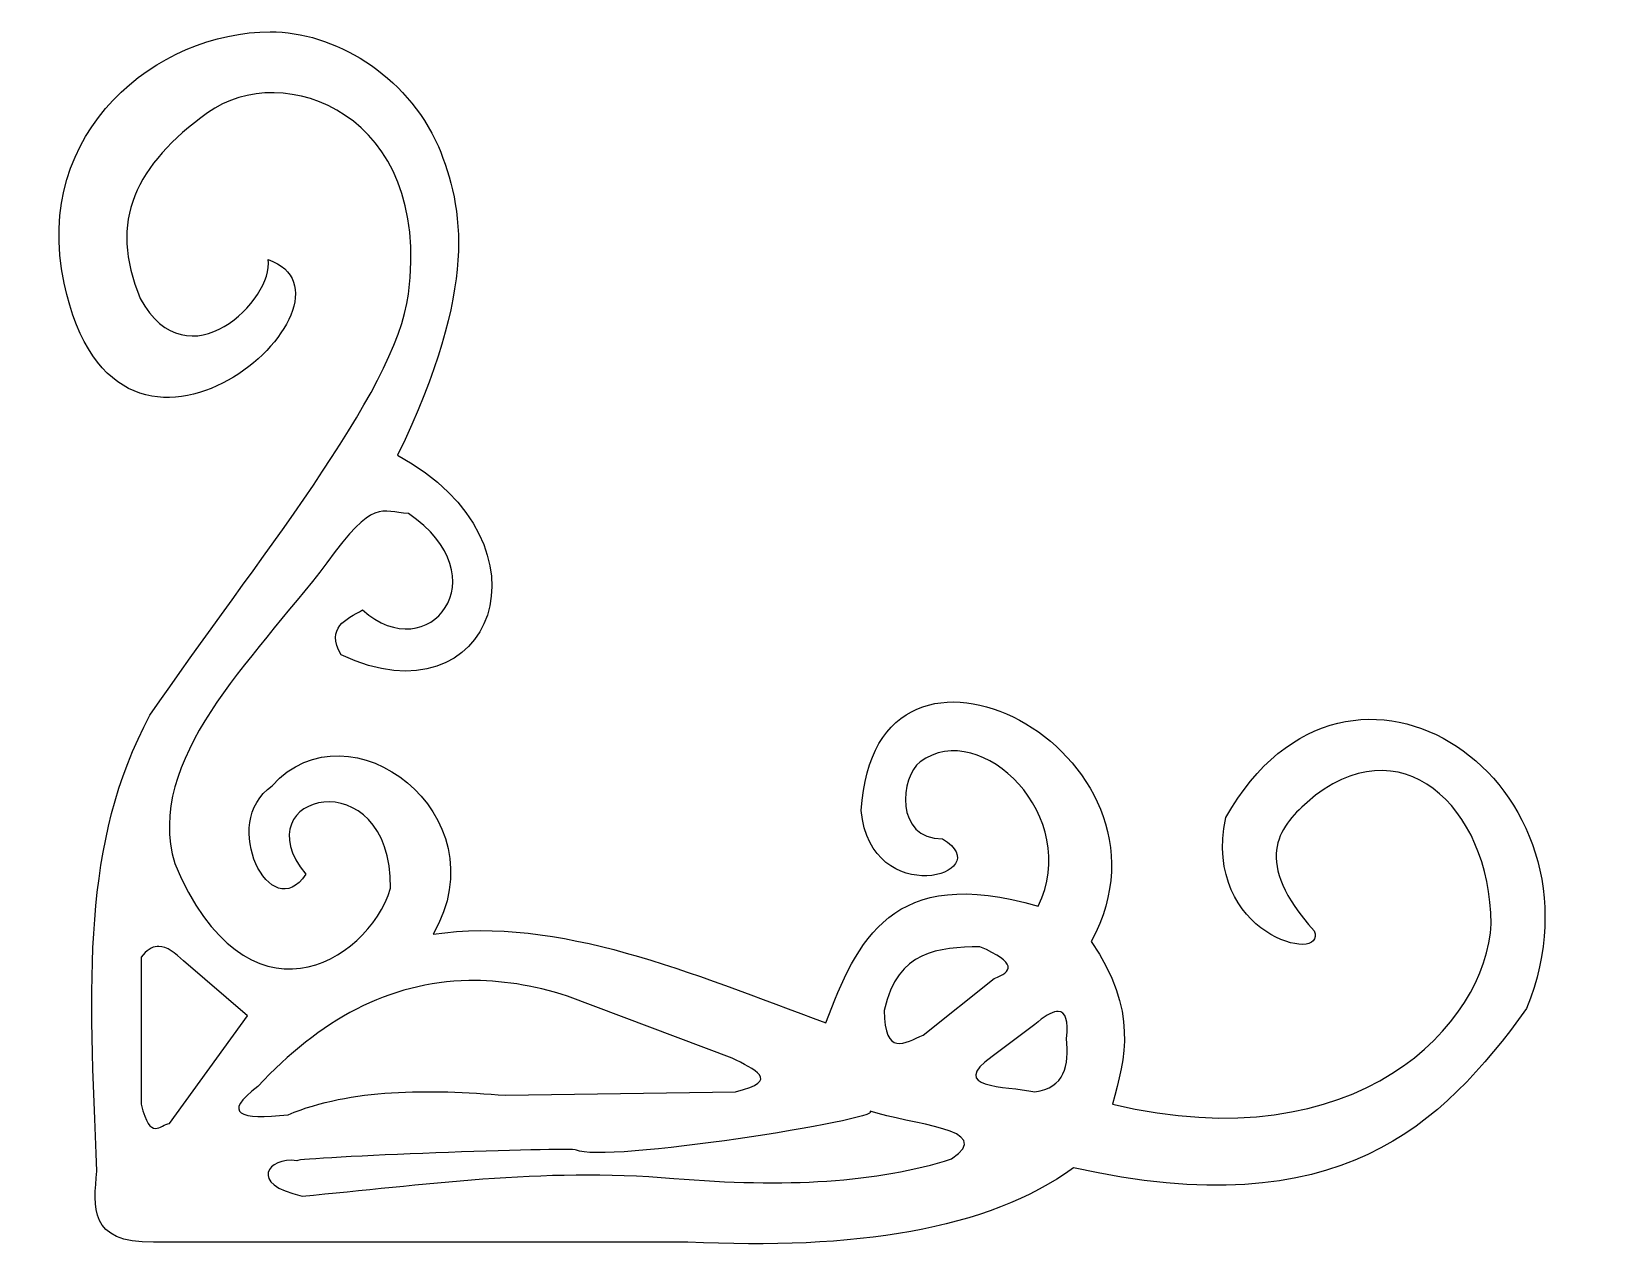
# Model space of a CAD drawing. Header units: centimetres. Extents: x -6.6 to 6.9, y -5.2 to 5.2.
import ezdxf

# ---------------------------------------------------------------- set-up
doc = ezdxf.new("R2010")
doc.units = ezdxf.units.CM
doc.header["$MEASUREMENT"] = 0
doc.layers.add('Layer 1', color=7, linetype='Continuous')

msp = doc.modelspace()

# ---------------------------------------------------------------- linework, layer by layer
at = {"layer": 'Layer 1', "color": 38, "lineweight": 25}
for points, knots in [([(-4.52744, 5.16302), (-5.4815, 5.1616), (-6.55941, 4.32477), (-6.28295, 3.02212), (-6.28295, 3.02212), (-5.82831, 0.87993), (-3.59589, 2.88861), (-4.54703, 3.22363), (-4.54703, 3.22363), (-4.49183, 2.8839), (-5.23218, 2.15109), (-5.63494, 2.89031), (-5.63494, 2.89031), (-5.91241, 3.55632), (-5.67322, 4.02859), (-5.06278, 4.47202), (-5.06278, 4.47202), (-4.42192, 4.93754), (-3.14384, 4.46507), (-3.35218, 2.9276), (-3.35218, 2.9276), (-3.45088, 2.09489), (-4.67673, 0.61833), (-5.55236, -0.65833), (-5.55236, -0.65833), (-6.13506, -1.74878), (-6.07392, -2.91742), (-6.00381, -4.54522), (-6.00381, -4.54522), (-6.03313, -4.84746), (-6.07905, -5.15858), (-5.52177, -5.14797), (-5.52177, -5.14797), (-5.52177, -5.14797), (-0.97176, -5.14797), (-0.97176, -5.14797), (-0.97176, -5.14797), (0.44198, -5.21839), (1.5819, -5.04717), (2.31321, -4.51545), (2.31321, -4.51545), (4.58056, -5.0199), (5.44471, -4.15719), (6.17034, -3.15946), (6.17034, -3.15946), (6.94296, -1.23822), (4.66378, 0.33707), (3.60884, -1.53227), (3.60884, -1.53227), (3.40119, -2.53228), (4.47749, -2.79352), (4.36208, -2.49635), (4.36208, -2.49635), (3.83117, -1.90777), (4.05774, -1.61598), (4.3009, -1.40246), (4.3009, -1.40246), (5.0847, -0.71419), (5.86243, -1.43391), (5.86856, -2.43599), (5.86856, -2.43599), (5.83018, -3.29158), (4.72975, -4.4718), (2.64395, -3.97305), (2.64395, -3.97305), (2.75297, -3.57611), (2.86432, -3.17943), (2.4637, -2.58647), (2.4637, -2.58647), (3.33825, -0.96751), (0.61249, 0.44973), (0.50496, -1.47191), (0.50496, -1.47191), (0.58165, -2.32911), (1.68933, -2.01519), (1.19784, -1.71252), (1.19784, -1.71252), (0.78638, -1.7187), (0.83673, -1.18031), (1.00602, -1.05685), (1.00602, -1.05685), (1.52912, -0.67534), (2.38695, -1.5336), (2.01144, -2.28551), (2.01144, -2.28551), (0.76321, -1.91979), (0.46818, -2.58319), (0.20318, -3.27935), (0.20318, -3.27935), (-0.93395, -2.86194), (-2.08144, -2.36418), (-3.14132, -2.52611), (-3.14132, -2.52611), (-2.54933, -1.50319), (-3.86013, -0.52802), (-4.51219, -1.26107), (-4.51219, -1.26107), (-4.96944, -1.57427), (-4.51973, -2.46787), (-4.22611, -2.01431), (-4.22611, -2.01431), (-4.78555, -1.32983), (-3.49488, -1.01984), (-3.50264, -2.1342), (-3.50264, -2.1342), (-3.7082, -2.78613), (-4.73534, -3.36668), (-5.34149, -1.92336), (-5.34149, -1.92336), (-5.60126, -1.04075), (-4.69521, -0.20656), (-4.04503, 0.63814), (-4.04503, 0.63814), (-3.64827, 1.19589), (-3.58318, 1.07122), (-3.35215, 1.05982), (-3.35215, 1.05982), (-2.55631, 0.51967), (-3.17868, -0.26644), (-3.74241, 0.23713), (-3.74241, 0.23713), (-3.88465, 0.15599), (-4.05453, 0.09067), (-3.92514, -0.14569), (-3.92514, -0.14569), (-2.63432, -0.75298), (-2.0545, 0.79936), (-3.4431, 1.55674), (-3.4431, 1.55674), (-2.7505, 2.9998), (-2.88317, 3.66437), (-3.09611, 4.18567), (-3.09611, 4.18567), (-3.37196, 4.80633), (-3.99223, 5.16382), (-4.52744, 5.16302)], [0, 0, 0, 0, 0.02857143, 0.02857143, 0.02857143, 0.02857143, 0.05714286, 0.05714286, 0.05714286, 0.05714286, 0.08571429, 0.08571429, 0.08571429, 0.08571429, 0.11428571, 0.11428571, 0.11428571, 0.11428571, 0.14285714, 0.14285714, 0.14285714, 0.14285714, 0.17142857, 0.17142857, 0.17142857, 0.17142857, 0.2, 0.2, 0.2, 0.2, 0.22857143, 0.22857143, 0.22857143, 0.22857143, 0.25714286, 0.25714286, 0.25714286, 0.25714286, 0.28571429, 0.28571429, 0.28571429, 0.28571429, 0.31428571, 0.31428571, 0.31428571, 0.31428571, 0.34285714, 0.34285714, 0.34285714, 0.34285714, 0.37142857, 0.37142857, 0.37142857, 0.37142857, 0.4, 0.4, 0.4, 0.4, 0.42857143, 0.42857143, 0.42857143, 0.42857143, 0.45714286, 0.45714286, 0.45714286, 0.45714286, 0.48571429, 0.48571429, 0.48571429, 0.48571429, 0.51428571, 0.51428571, 0.51428571, 0.51428571, 0.54285714, 0.54285714, 0.54285714, 0.54285714, 0.57142857, 0.57142857, 0.57142857, 0.57142857, 0.6, 0.6, 0.6, 0.6, 0.62857143, 0.62857143, 0.62857143, 0.62857143, 0.65714286, 0.65714286, 0.65714286, 0.65714286, 0.68571429, 0.68571429, 0.68571429, 0.68571429, 0.71428571, 0.71428571, 0.71428571, 0.71428571, 0.74285714, 0.74285714, 0.74285714, 0.74285714, 0.77142857, 0.77142857, 0.77142857, 0.77142857, 0.8, 0.8, 0.8, 0.8, 0.82857143, 0.82857143, 0.82857143, 0.82857143, 0.85714286, 0.85714286, 0.85714286, 0.85714286, 0.88571429, 0.88571429, 0.88571429, 0.88571429, 0.91428571, 0.91428571, 0.91428571, 0.91428571, 0.94285714, 0.94285714, 0.94285714, 0.94285714, 1, 1, 1, 1]), ([(-5.47793, -2.62865), (-5.40724, -2.62998), (-5.33606, -2.68601), (-5.26544, -2.75267), (-5.26544, -2.75267), (-5.26544, -2.75267), (-4.72304, -3.21982), (-4.72304, -3.21982), (-4.72304, -3.21982), (-4.72304, -3.21982), (-5.38615, -4.13842), (-5.38615, -4.13842), (-5.38615, -4.13842), (-5.46651, -4.14354), (-5.54723, -4.30064), (-5.62758, -3.97306), (-5.62758, -3.97306), (-5.62758, -3.97306), (-5.62758, -2.72208), (-5.62758, -2.72208), (-5.62758, -2.72208), (-5.58238, -2.66072), (-5.53718, -2.63338), (-5.49198, -2.62948), (-5.49198, -2.62948), (-5.48727, -2.62907), (-5.48264, -2.62856), (-5.47792, -2.62865), (-5.47792, -2.62865), (-5.47792, -2.62865), (-5.47793, -2.62865), (-5.47793, -2.62865)], [0, 0, 0, 0, 0.11111111, 0.11111111, 0.11111111, 0.11111111, 0.22222222, 0.22222222, 0.22222222, 0.22222222, 0.33333333, 0.33333333, 0.33333333, 0.33333333, 0.44444444, 0.44444444, 0.44444444, 0.44444444, 0.55555556, 0.55555556, 0.55555556, 0.55555556, 0.66666667, 0.66666667, 0.66666667, 0.66666667, 0.77777778, 0.77777778, 0.77777778, 0.77777778, 1, 1, 1, 1]), ([(1.51451, -2.63196), (1.83386, -2.76889), (1.79524, -2.84612), (1.63523, -2.90316), (1.63523, -2.90316), (1.63523, -2.90316), (1.03248, -3.3852), (1.03248, -3.3852), (1.03248, -3.3852), (0.8764, -3.45167), (0.70211, -3.57258), (0.70092, -3.17436), (0.70092, -3.17436), (0.81601, -2.65531), (1.16385, -2.64062), (1.51451, -2.63196)], [0, 0, 0, 0, 0.2, 0.2, 0.2, 0.2, 0.4, 0.4, 0.4, 0.4, 0.6, 0.6, 0.6, 0.6, 1, 1, 1, 1]), ([(-2.83788, -2.92052), (-2.57149, -2.91567), (-2.29119, -2.9583), (-1.99617, -3.05364), (-1.99617, -3.05364), (-1.99617, -3.05364), (-0.59471, -3.58115), (-0.59471, -3.58115), (-0.59471, -3.58115), (-0.41232, -3.67657), (-0.16603, -3.77181), (-0.56494, -3.86723), (-0.56494, -3.86723), (-0.56494, -3.86723), (-2.52368, -3.89782), (-2.52368, -3.89782), (-2.52368, -3.89782), (-3.18778, -3.8449), (-3.83174, -3.83784), (-4.37659, -4.06318), (-4.37659, -4.06318), (-4.78556, -4.10866), (-4.94554, -4.05689), (-4.63291, -3.82175), (-4.63291, -3.82175), (-4.10985, -3.25738), (-3.51865, -2.93291), (-2.83788, -2.92051), (-2.83788, -2.92051), (-2.83788, -2.92051), (-2.83788, -2.92052), (-2.83788, -2.92052)], [0, 0, 0, 0, 0.11111111, 0.11111111, 0.11111111, 0.11111111, 0.22222222, 0.22222222, 0.22222222, 0.22222222, 0.33333333, 0.33333333, 0.33333333, 0.33333333, 0.44444444, 0.44444444, 0.44444444, 0.44444444, 0.55555556, 0.55555556, 0.55555556, 0.55555556, 0.66666667, 0.66666667, 0.66666667, 0.66666667, 0.77777778, 0.77777778, 0.77777778, 0.77777778, 1, 1, 1, 1]), ([(2.18093, -3.18345), (2.24608, -3.18473), (2.27052, -3.26194), (2.25286, -3.41496), (2.25286, -3.41496), (2.2761, -3.6468), (2.23759, -3.8348), (1.98166, -3.86723), (1.98166, -3.86723), (1.72364, -3.81531), (1.23964, -3.84333), (1.61951, -3.56627), (1.61951, -3.56627), (1.61951, -3.56627), (1.98166, -3.29507), (1.98166, -3.29507), (1.98166, -3.29507), (2.06076, -3.22727), (2.12249, -3.18993), (2.1677, -3.18428), (2.1677, -3.18428), (2.17241, -3.18369), (2.17659, -3.18337), (2.18093, -3.18345)], [0, 0, 0, 0, 0.14285714, 0.14285714, 0.14285714, 0.14285714, 0.28571429, 0.28571429, 0.28571429, 0.28571429, 0.42857143, 0.42857143, 0.42857143, 0.42857143, 0.57142857, 0.57142857, 0.57142857, 0.57142857, 0.71428571, 0.71428571, 0.71428571, 0.71428571, 1, 1, 1, 1]), ([(0.5802, -4.03342), (0.91718, -4.14783), (1.66419, -4.18019), (1.27308, -4.44022), (1.27308, -4.44022), (0.65, -4.64021), (-0.14801, -4.68679), (-1.09246, -4.60558), (-1.09246, -4.60558), (-2.23525, -4.50896), (-3.22662, -4.66484), (-4.25671, -4.75606), (-4.25671, -4.75606), (-4.71983, -4.65561), (-4.54877, -4.41994), (-4.30136, -4.4551), (-4.30136, -4.4551), (-4.2721, -4.42584), (-1.97104, -4.33708), (-1.92094, -4.36415), (-1.92094, -4.36415), (-1.70363, -4.48154), (0.69945, -4.10156), (0.5802, -4.03342)], [0, 0, 0, 0, 0.14285714, 0.14285714, 0.14285714, 0.14285714, 0.28571429, 0.28571429, 0.28571429, 0.28571429, 0.42857143, 0.42857143, 0.42857143, 0.42857143, 0.57142857, 0.57142857, 0.57142857, 0.57142857, 0.71428571, 0.71428571, 0.71428571, 0.71428571, 1, 1, 1, 1])]:
    msp.add_open_spline(points, degree=3, knots=knots, dxfattribs=at)

doc.saveas('drawing.dxf')
